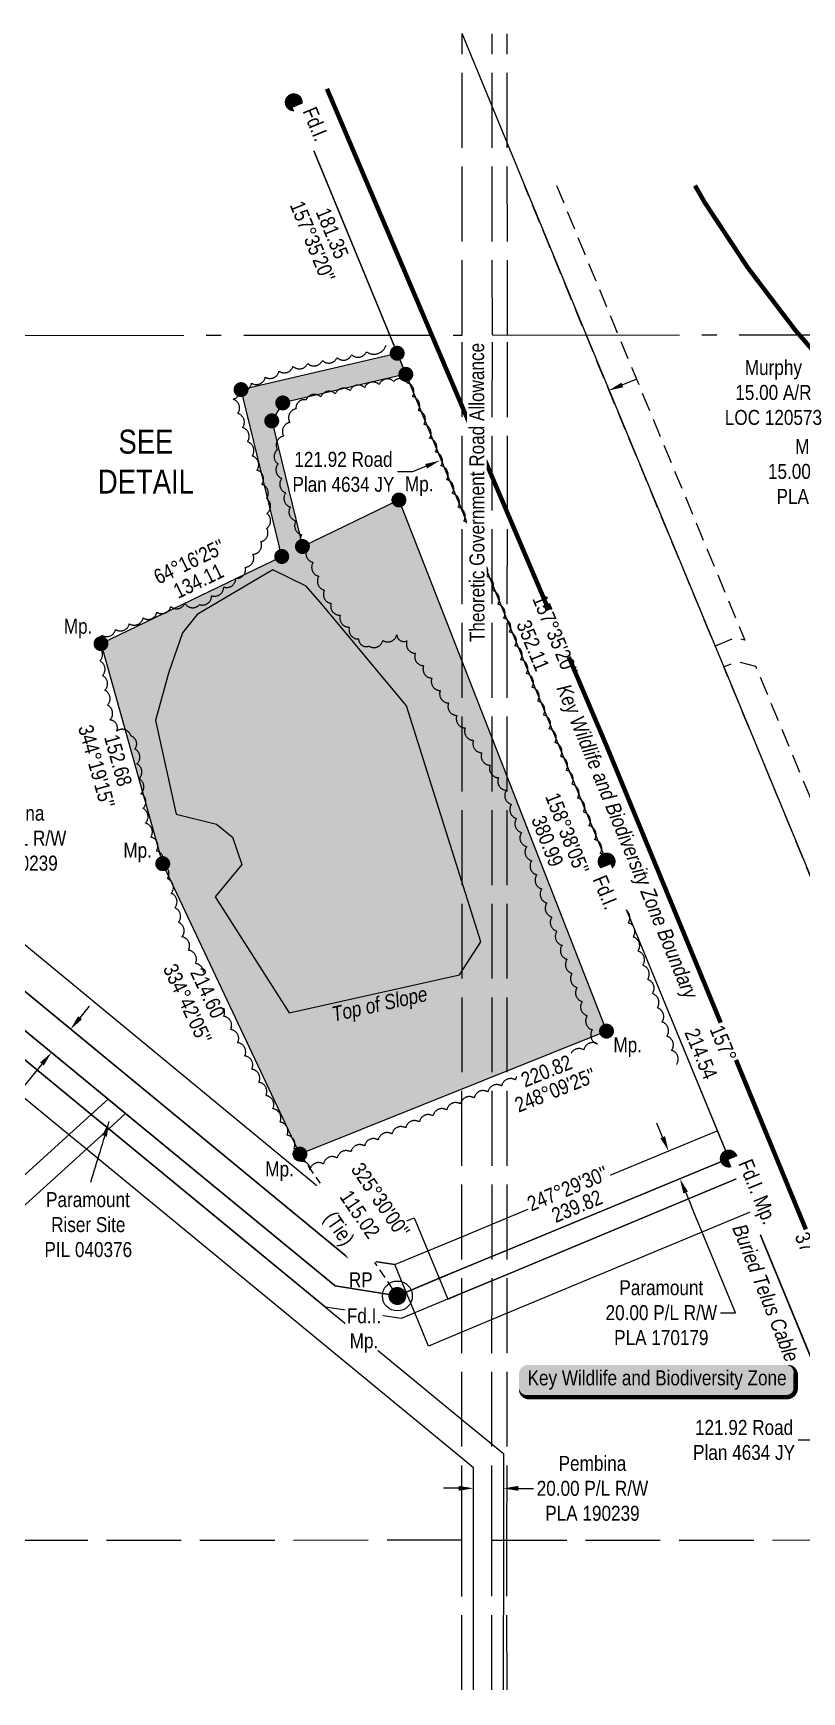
# Model space of a CAD drawing. Extents: x 499049 to 502704, y 6040696 to 6043429.
# Drawn here: x 499669 to 500182, y 6040853 to 6041961 of the extents above; entities that cross this region are included whole.
import ezdxf
from ezdxf.enums import TextEntityAlignment as Align

# ---------------------------------------------------------------- set-up
doc = ezdxf.new("R2010")
doc.units = 0
doc.header["$LTSCALE"] = 5
for name, pattern in [('0', [1, 1, 0]), ('DASHDOT2', [12.7, 6.35, -3.175, 0, -3.175]), ('foc-ACCESSROAD', [3.75, 2.5, -1.25]), ('foc-FLOWLINE', [3.75, 2.5, -1.25]), ('foc-QUARTERLINE', [33, 25, -3, 2, -3]), ('foc-TIELINE', [1.875, 1.25, -0.625]), ('foc-UNSURVEYED', [12.5, 10, -2.5])]:
    doc.linetypes.add(name, pattern=pattern)
for name, color, linetype in [('35', 37, 'Continuous'), ('AS-TELUS', 224, 'foc-TEL'), ('AS-WILDLIFE', 131, 'DASHDOT2'), ('AS-WILDLIFE-BLOCK', 131, 'Continuous'), ('DETAIL-T', 7, 'Continuous'), ('F-EZE', 190, 'foc-FLOWLINE'), ('F-RW', 190, 'Continuous'), ('F-WS', 190, 'foc-ACCESSROAD'), ('L-BD', 7, 'Continuous'), ('L-MON', 1, 'Continuous'), ('L-MON-T', 1, 'Continuous'), ('L-ROAD-T', 7, 'Continuous'), ('L-SECQ', 8, 'foc-QUARTERLINE'), ('L-TIE', 7, 'foc-TIELINE'), ('L-TITLEDB', 4, 'Continuous'), ('L-TITLEDB-T', 4, 'Continuous'), ('L-USEC', 7, 'foc-UNSURVEYED'), ('P-PROPOSED', 10, 'Continuous'), ('P-PROPOSED-H', 21, 'Continuous'), ('T-BUSH', 110, '0'), ('T-SLOPE', 48, 'Continuous')]:
    doc.layers.add(name, color=color, linetype=linetype)
for name, color, linetype, lineweight in [('C-RW-T', 13, 'Continuous', 9), ('F-RW-T', 190, 'Continuous', 9), ('F-WS-T', 190, 'Continuous', 9), ('T-TEXT', 48, 'Continuous', 18)]:
    doc.layers.add(name, color=color, linetype=linetype, lineweight=lineweight)
doc.styles.add('240', font='ARIALN.TTF', dxfattribs={"height": 30})
doc.styles.add('80', font='ARIALN.TTF', dxfattribs={"height": 10})
doc.styles.add('80CG', font='ARIALN.TTF', dxfattribs={"height": 10})
doc.styles.add('80L', font='ARIALN.TTF', dxfattribs={"height": 10})
doc.styles.add('foc-LtypeFont', font='ARIALN.TTF', dxfattribs={"height": 7.35})
doc.linetypes.add('foc-TEL', pattern='A,2,-1,["T",foc-LtypeFont,S=0.2,R=0,X=-0.425,Y=-0.75],-1.24,8', length=12.24)
doc.linetypes.add('foc-TEL-NOLINE', pattern='A,0,-2,["T",foc-LtypeFont,S=0.2,R=0,X=-0.425,Y=-0.75],-10.24', length=12.24)
doc.dimstyles.new('Compass 5 000', dxfattribs={"dimscale": 5, "dimtxt": 9, "dimasz": 2, "dimexe": 0.2, "dimexo": 0.0625, "dimgap": 0.5, "dimtad": 0, "dimtih": 1, "dimtoh": 1, "dimzin": 0, "dimdsep": 46, "dimtxsty": '80CG', "dimcen": 0.1, "dimse1": 1, "dimse2": 1, "dimclrd": 256, "dimclrt": 256, "dimaunit": 1, "dimadec": 4, "dimazin": 0, "dimtfac": 0.06, "dimtofl": 0, "dimtmove": 0, "dimatfit": 1, "dimfxl": 0.2, "dimtolj": 1, "dimtzin": 0, "dimlwd": -1, "dimarcsym": 0})

# ---------------------------------------------------------------- blocks, each defined once
blk = doc.blocks.new('*D582')
at = {"layer": 'C-RW-T', "transparency": 16777216}
for p, q in [((500261, 6041743.6), (500270.2, 6041747.4)), ((500228.8, 6041729.9), (500207.6, 6041721)), ((500207.6, 6041721), (500197.6, 6041721))]:
    blk.add_line(p, q, dxfattribs=at)
for points in [[(500260.3, 6041745.1), (500261.6, 6041742), (500251.8, 6041739.7)], [(500228.1, 6041731.5), (500229.4, 6041728.4), (500238, 6041733.8)]]:
    blk.add_solid(points, dxfattribs=at)
at = {"layer": 'C-RW-T', "transparency": 16777216, "insert": (500163.3, 6041721), "char_height": 10, "attachment_point": 5, "style": '80CG'}
blk.add_mtext('\\A1;Murphy\\P15.00 A/R\\PLOC 120573', dxfattribs=at)
blk = doc.blocks.new('*D583')
at = {"layer": 'C-RW-T', "transparency": 16777216}
for p, q in [((500341.9, 6041708.9), (500351.1, 6041712.8)), ((500310.8, 6041695.7), (500246, 6041668.3)), ((500246, 6041668.3), (500236, 6041668.3))]:
    blk.add_line(p, q, dxfattribs=at)
for points in [[(500341.3, 6041710.4), (500342.6, 6041707.3), (500332.7, 6041705)], [(500310.1, 6041697.2), (500311.4, 6041694.1), (500320, 6041699.6)]]:
    blk.add_solid(points, dxfattribs=at)
at = {"layer": 'C-RW-T', "transparency": 16777216, "insert": (500196.9, 6041668.3), "char_height": 10, "attachment_point": 5, "style": '80CG'}
blk.add_mtext('\\A1;Murphy\\P15.00 P/L R/W^JPLA 230116', dxfattribs=at)
blk = doc.blocks.new('*U580')
h = blk.add_hatch(color=255)
edge = h.paths.add_edge_path()
edge.add_line((-86.5, -11.5), (86.5, -11.5))
edge.add_arc((86.5, -5.5), 6, 270, 360)
edge.add_line((92.5, -5.5), (92.5, 4))
edge.add_arc((86.5, 4), 6, 0, 90)
edge.add_line((86.5, 10), (-86.5, 10))
edge.add_arc((-86.5, 4), 6, 90, 180)
edge.add_line((-92.5, 4), (-92.5, -5.5))
edge.add_arc((-86.5, -5.5), 6, 180, 270)
at = {"color": 131, "flags": 128}
blk.add_lwpolyline([(-86.5, -11.5, 3, 3, 0), (86.5, -11.5, 3, 3, 0.414214), (92.5, -5.5, 3, 3, 0), (92.5, 4, 3, 0, 0.414214), (86.5, 10, 0, 0, 0), (-86.5, 10, 0, 0, 0.414214), (-92.5, 4, 0, 0, 0), (-92.5, -5.5, 0, 3, 0.414214)], format="xyseb", close=True, dxfattribs=at)
at = {"color": 131, "style": '80'}
blk.add_attdef('ENTER_TEXT_001', (-36, -5), '', height=10, dxfattribs=at)
blk = doc.blocks.new('*D586')
at = {"layer": 'L-TITLEDB-T', "transparency": 16777216}
for p, q in [((500062.3, 6041726.1), (500071.6, 6041729.9)), ((499922.1, 6041668), (499912.1, 6041668)), ((499931.3, 6041671.8), (499922.1, 6041668))]:
    blk.add_line(p, q, dxfattribs=at)
for points in [[(500061.7, 6041727.6), (500063, 6041724.6), (500053.1, 6041722.3)], [(499930.7, 6041673.3), (499931.9, 6041670.3), (499940.5, 6041675.6)]]:
    blk.add_solid(points, dxfattribs=at)
at = {"layer": 'L-TITLEDB-T', "transparency": 16777216, "insert": (499876, 6041668), "char_height": 10, "attachment_point": 5, "style": '80CG'}
blk.add_mtext('\\A1;121.92 Road\\PPlan 4634 JY', dxfattribs=at)
blk = doc.blocks.new('*D587')
at = {"layer": 'L-TITLEDB-T', "transparency": 16777216}
for p, q in [((500330.1, 6041079.4), (500339.3, 6041083.2)), ((500189.8, 6041021.6), (500179.8, 6041021.6)), ((500199, 6041025.4), (500189.8, 6041021.6))]:
    blk.add_line(p, q, dxfattribs=at)
for points in [[(500329.5, 6041080.9), (500330.7, 6041077.8), (500320.8, 6041075.6)], [(500198.4, 6041026.9), (500199.7, 6041023.8), (500208.3, 6041029.2)]]:
    blk.add_solid(points, dxfattribs=at)
at = {"layer": 'L-TITLEDB-T', "transparency": 16777216, "insert": (500143.7, 6041021.6), "char_height": 10, "attachment_point": 5, "style": '80CG'}
blk.add_mtext('\\A1;121.92 Road\\PPlan 4634 JY', dxfattribs=at)
blk = doc.blocks.new('*D588')
at = {"layer": 'F-RW-T', "transparency": 16777216}
for p, q in [((499561.4, 6041371.6), (499604, 6041423.4)), ((499604, 6041423.4), (499614, 6041423.4)), ((499536, 6041340.8), (499529.6, 6041333))]:
    blk.add_line(p, q, dxfattribs=at)
for points in [[(499560.1, 6041372.7), (499562.7, 6041370.6), (499555, 6041363.9)], [(499534.7, 6041341.8), (499537.3, 6041339.7), (499542.3, 6041348.5)]]:
    blk.add_solid(points, dxfattribs=at)
at = {"layer": 'F-RW-T', "transparency": 16777216, "insert": (499653.6, 6041423.4), "char_height": 10, "attachment_point": 5, "style": '80CG'}
blk.add_mtext('\\A1;Pembina\\P20.00 P/L R/W^JPLA 190239', dxfattribs=at)
blk = doc.blocks.new('*D593')
at = {"layer": 'F-RW-T', "transparency": 16777216}
for p, q in [((499952.9, 6040989.4), (499942.9, 6040989.4)), ((499992.9, 6040989.3), (500002.9, 6040989.3))]:
    blk.add_line(p, q, dxfattribs=at)
for points in [[(499952.9, 6040991), (499952.9, 6040987.7), (499962.9, 6040989.4)], [(499992.9, 6040991), (499992.9, 6040987.7), (499982.9, 6040989.3)]]:
    blk.add_solid(points, dxfattribs=at)
at = {"layer": 'F-RW-T', "transparency": 16777216, "insert": (500042.4, 6040989.3), "char_height": 10, "attachment_point": 5, "style": '80CG'}
blk.add_mtext('\\A1;Pembina\\P20.00 P/L R/W^JPLA 190239', dxfattribs=at)
blk = doc.blocks.new('fdia')
at = {"color": 255, "const_width": 1}
blk.add_lwpolyline([(-0.5, 0, 1), (0.5, 0, 1)], format="xyb", close=True, dxfattribs=at)
blk = doc.blocks.new('Fdiaa')
blk.add_blockref('fdia', (0, 0))
blk = doc.blocks.new('fdib')
at = {"color": 1, "const_width": 1.6}
blk.add_lwpolyline([(-0.4, 0, 1), (0.4, 0, 1)], format="xyb", close=True, dxfattribs=at)
at = {"color": 1}
blk.add_circle((0, 0), 0.8, dxfattribs=at)
blk = doc.blocks.new('Fdibb')
blk.add_blockref('fdib', (0, 0))
blk = doc.blocks.new('fdicc')
for name in ['Fdibb', 'Fdiaa']:
    blk.add_blockref(name, (0, 0))
blk = doc.blocks.new('FDI')
blk.add_blockref('fdicc', (0, 0))
blk = doc.blocks.new('PLIA')
at = {"color": 255, "const_width": 1}
blk.add_lwpolyline([(-0.5, 0, 1), (0.5, 0, 1)], format="xyb", close=True, dxfattribs=at)
blk = doc.blocks.new('PLIAA')
blk.add_blockref('PLIA', (0, 0))
blk = doc.blocks.new('PLIB')
at = {"color": 1}
blk.add_circle((0, 0), 0.8, dxfattribs=at)
blk = doc.blocks.new('PLIBB')
blk.add_blockref('PLIB', (0, 0))
blk = doc.blocks.new('PLICC')
for name in ['PLIAA', 'PLIBB']:
    blk.add_blockref(name, (0, 0))
blk = doc.blocks.new('PLI')
blk.add_blockref('PLICC', (0, 0))
blk = doc.blocks.new('*D600')
at = {"layer": 'F-RW-T', "transparency": 16777216}
for p, q in [((499700, 6041303.5), (499706.3, 6041311.3)), ((499674.6, 6041272.6), (499644, 6041235.5)), ((499644, 6041235.5), (499634, 6041235.5))]:
    blk.add_line(p, q, dxfattribs=at)
for points in [[(499698.7, 6041304.6), (499701.3, 6041302.5), (499693.6, 6041295.8)], [(499673.3, 6041273.7), (499675.8, 6041271.6), (499680.9, 6041280.3)]]:
    blk.add_solid(points, dxfattribs=at)
at = {"layer": 'F-RW-T', "transparency": 16777216, "insert": (499594.5, 6041235.5), "char_height": 10, "attachment_point": 5, "style": '80CG'}
blk.add_mtext('\\A1;Paramount\\P20.00 P/L R/W\\PPLA 170179', dxfattribs=at)
blk = doc.blocks.new('RP')
at = {"layer": '35', "color": 3}
blk.add_circle((0, 0), 10, dxfattribs=at)
at = {"layer": '35', "color": 3, "style": '80'}
blk.add_attdef('RP_001', (-32.4, 5.8), '', height=10, dxfattribs=at)
blk = doc.blocks.new('*D637')
at = {"layer": 'F-RW-T', "transparency": 16777216}
for p, q in [((500089.3, 6041223.8), (500085.5, 6041233.1)), ((500104.7, 6041186.9), (500108.5, 6041177.6)), ((500138, 6041106.6), (500108.5, 6041177.6)), ((500128, 6041106.6), (500138, 6041106.6))]:
    blk.add_line(p, q, dxfattribs=at)
for points in [[(500090.9, 6041224.5), (500087.8, 6041223.2), (500093.2, 6041214.6)], [(500106.2, 6041187.5), (500103.1, 6041186.2), (500100.8, 6041196.1)]]:
    blk.add_solid(points, dxfattribs=at)
at = {"layer": 'F-RW-T', "transparency": 16777216, "insert": (500088.4, 6041106.6), "char_height": 10, "attachment_point": 5, "style": '80CG'}
blk.add_mtext('\\A1;Paramount\\P20.00 P/L R/W\\PPLA 170179', dxfattribs=at)

msp = doc.modelspace()

# ---------------------------------------------------------------- hatches: boundary and pattern name
at = {"layer": 'P-PROPOSED-H'}
h = msp.add_hatch(color=256, dxfattribs=at)
h.dxf.hatch_style = 1
h.paths.add_polyline_path([(499848.604, 6041618.209), (499913.071, 6041649.271), (500051.796, 6041294.651), (499846.933, 6041212.534), (499755.275, 6041406.446), (499714.034, 6041553.368), (499834.796, 6041611.555), (499807.586, 6041722.982), (499911.916, 6041747.238), (499917.708, 6041733.193), (499835.468, 6041714.072), (499828.121, 6041702.087)])

# ---------------------------------------------------------------- linework, layer by layer
at = {"layer": 'AS-TELUS', "linetype": 'foc-TEL-NOLINE', "flags": 128}
for points in [[(499847.36, 6041903.781), (500135.598, 6041204.642)], [(500141.699, 6041189.858), (500279.92, 6040854.966)]]:
    msp.add_lwpolyline(points, dxfattribs=at)
at = {"layer": 'AS-WILDLIFE', "const_width": 2.998, "flags": 128}
for points in [[(500311.718, 6040854.988), (500051.705, 6041485.387), (499865.017, 6041923.822)], [(500110.917, 6041859.249), (500117.41, 6041847.889), (500146.313, 6041804.229), (500178.01, 6041762.551), (500212.364, 6041723.037), (500249.229, 6041685.853), (500272.461, 6041664.437), (500318.684, 6041616.999), (500357.902, 6041582.306), (500399.305, 6041550.253), (500442.717, 6041520.976), (500501.85, 6041486.44), (500552.564, 6041461.327), (500580.05, 6041445.774), (500626.911, 6041422.414), (500726.708, 6041378.343), (500764.3, 6041362.906), (500813.81, 6041345.862), (500877.364, 6041328.584), (500880.894, 6041327.866)]]:
    msp.add_lwpolyline(points, dxfattribs=at)
at = {"layer": 'F-EZE', "flags": 128}
for points in [[(500018.429, 6041859.186), (500056.403, 6041767.03), (500059.547, 6041759.461), (500144.186, 6041555.712), (500137.712, 6041557.358), (500124.433, 6041551.638), (500038.104, 6041759.455), (499997.016, 6041859.171)], [(500411.364, 6040855.057), (500373.54, 6040947.36), (500370.517, 6040954.988), (500251.908, 6041242.878), (500246.204, 6041256.733), (500243.158, 6041264.132), (500204.656, 6041357.657), (500201.093, 6041366.313), (500198.942, 6041371.535), (500195.375, 6041380.2), (500164.793, 6041454.482), (500130.189, 6041537.784), (500138.961, 6041541.564), (500151.373, 6041538.41), (500183.094, 6041462.05), (500213.334, 6041388.597), (500216.887, 6041379.968), (500219.052, 6041374.71), (500222.6, 6041366.089), (500261.442, 6041271.738), (500264.49, 6041264.338), (500270.196, 6041250.478), (500388.845, 6040962.291), (500391.874, 6040955.004), (500432.812, 6040855.072)]]:
    msp.add_lwpolyline(points, dxfattribs=at)
at = {"layer": 'F-RW', "flags": 128}
for points in [[(499049.384, 6041800.857), (499065.414, 6041787.661), (499100.72, 6041758.536), (499149.378, 6041718.4), (499512.872, 6041418.554), (499718.716, 6041249.256), (499730.428, 6041239.624), (499870.439, 6041124.473), (499912.047, 6041117.793), (499955.187, 6041135.882), (499985.351, 6041148.446), (500133.476, 6041209.551), (500138.978, 6041196.185), (499985.345, 6041132.207), (499955.181, 6041119.647), (499914.659, 6041102.772), (499864.131, 6041110.255), (499719.208, 6041229.445), (499707.497, 6041239.078), (499503.343, 6041406.98), (499149.377, 6041698.748), (499076.871, 6041758.509), (499055.437, 6041776.18), (499049.383, 6041781.168)], [(499049.383, 6041781.168), (499055.437, 6041776.18), (499076.871, 6041758.509), (499149.377, 6041698.748), (499503.343, 6041406.98), (499707.497, 6041239.078), (499719.208, 6041229.445), (499864.13, 6041110.253), (499955.151, 6041035.395), (499982.897, 6041012.576), (499982.867, 6040954.714), (499982.815, 6040854.76)], [(499962.807, 6040854.746), (499962.859, 6040954.699), (499962.884, 6041003.136), (499955.142, 6041009.503), (499704.235, 6041215.859), (499692.523, 6041225.491), (499490.628, 6041391.538), (499149.376, 6041672.826), (499049.381, 6041755.245)], [(499540.637, 6041453.195), (499889.044, 6041166.187), (499907.283, 6041163.462), (499923.264, 6041170.083), (499932.439, 6041147.946), (499940.051, 6041129.578), (499945.788, 6041115.735), (499955.181, 6041119.647), (499985.345, 6041132.208), (500138.978, 6041196.185), (500148.106, 6041174.004), (499985.336, 6041106.249), (499955.172, 6041093.694), (499932.809, 6041084.386), (499923.639, 6041106.512), (499917.902, 6041120.354), (499910.276, 6041138.755), (499878.881, 6041143.432), (499525.367, 6041434.688)], [(499525.367, 6041434.688), (499878.881, 6041143.432), (499910.276, 6041138.755), (499932.439, 6041147.946), (499955.194, 6041157.384), (499985.358, 6041169.894), (500125.824, 6041228.15), (500133.476, 6041209.551), (499985.351, 6041148.446), (499955.187, 6041135.882), (499940.051, 6041129.578), (499917.902, 6041120.354), (499912.047, 6041117.793), (499870.439, 6041124.473), (499730.428, 6041239.624), (499718.716, 6041249.256), (499512.872, 6041418.554)], [(499287.848, 6040854.279), (499398.121, 6040954.326), (499420.138, 6040974.308), (499435.648, 6040992.432), (499707.497, 6041239.078), (499718.718, 6041249.257), (499730.428, 6041239.625), (499719.208, 6041229.445), (499446.43, 6040981.957), (499430.92, 6040963.833), (499420.464, 6040954.339), (499310.193, 6040854.295)]]:
    msp.add_lwpolyline(points, dxfattribs=at)
at = {"layer": 'F-WS', "flags": 128}
msp.add_lwpolyline([(499707.497, 6041239.078), (499718.718, 6041249.257), (499730.428, 6041239.625), (499719.208, 6041229.445), (499707.497, 6041239.078)], close=True, dxfattribs=at)
at = {"layer": 'L-SECQ'}
for p, q in [((499149.381, 6041758.59), (499955.405, 6041759.43)), ((499975.512, 6041759.415), (500746.142, 6041759.695))]:
    msp.add_line(p, q, dxfattribs=at)
at = {"layer": 'L-TIE', "flags": 128}
msp.add_lwpolyline([(499846.933, 6041212.534), (499912.047, 6041117.793)], dxfattribs=at)
at = {"layer": 'L-TITLEDB'}
for points in [[(499955.07, 6041960.967), (500038.104, 6041759.455), (500124.433, 6041551.638), (500130.189, 6041537.784), (500164.793, 6041454.482), (500195.375, 6041380.2), (500198.942, 6041371.535), (500201.093, 6041366.313), (500204.656, 6041357.657), (500238.6, 6041275.226), (500243.158, 6041264.132), (500246.204, 6041256.733), (500251.908, 6041242.878), (500370.517, 6040954.988), (500373.54, 6040947.36), (500411.364, 6040855.057)], [(499842.81, 6041914.814), (500051.875, 6041407.849), (500279.396, 6040854.965)]]:
    msp.add_lwpolyline(points, dxfattribs=at)
at = {"layer": 'L-USEC'}
for p, q in [((499955.405, 6041759.43), (499955.287, 6041960.441)), ((499975.512, 6041759.441), (499975.394, 6041960.441)), ((499985.57, 6041759.447), (499985.452, 6041960.441)), ((499955.123, 6040954.694), (499955.405, 6041759.43)), ((499975.229, 6040954.687), (499975.512, 6041759.423)), ((499985.287, 6040954.683), (499985.57, 6041759.419)), ((499955.123, 6040954.694), (499149.329, 6040954.183)), ((499955.135, 6040854.741), (499955.123, 6040954.694)), ((499975.229, 6040954.709), (500781.004, 6040955.313)), ((499975.241, 6040854.755), (499975.229, 6040954.696)), ((499985.299, 6040854.762), (499985.287, 6040954.698))]:
    msp.add_line(p, q, dxfattribs=at)
at = {"layer": 'T-BUSH', "flags": 128}
msp.add_lwpolyline([(500098.51, 6041272.347, 0.52056705), (500095.293, 6041281.809, 0.52056705), (500092.075, 6041291.272, 0.52056705), (500088.857, 6041300.735, 0.52056705), (500085.64, 6041310.197, 0.52056705), (500082.422, 6041319.66, 0.52056705), (500079.204, 6041329.123, 0.52056705), (500075.987, 6041338.585, 0.52056705), (500072.769, 6041348.048, 0.52056705), (500069.551, 6041357.511, 0.52056705), (500066.334, 6041366.973, 0.52056705), (500062.861, 6041376.34, 0.52056705), (500059.059, 6041385.584, 0.52056705), (500055.257, 6041394.827, 0.52056705), (500051.455, 6041404.07, 0.52056705), (500047.653, 6041413.314, 0.52056705), (500043.851, 6041422.557, 0.52056705), (500040.049, 6041431.8, 0.52056705), (500036.246, 6041441.044, 0.52056705), (500032.444, 6041450.287, 0.52056705), (500028.642, 6041459.53, 0.52056705), (500024.84, 6041468.774, 0.52056705), (500021.038, 6041478.017, 0.52056705), (500017.236, 6041487.26, 0.52056705), (500013.434, 6041496.504, 0.52056705), (500009.632, 6041505.747, 0.52056705), (500005.83, 6041514.99, 0.52056705), (500002.028, 6041524.234, 0.52056705), (499998.226, 6041533.477, 0.52056705), (499994.424, 6041542.721, 0.52056705), (499990.622, 6041551.964, 0.52056705), (499986.82, 6041561.207, 0.52056705), (499983.018, 6041570.451, 0.52056705), (499979.215, 6041579.694, 0.52056705), (499975.413, 6041588.937, 0.52056705), (499971.611, 6041598.181, 0.52056705), (499967.809, 6041607.424, 0.52056705), (499964.007, 6041616.667, 0.52056705), (499960.205, 6041625.911, 0.52056705), (499956.403, 6041635.154, 0.52056705), (499952.601, 6041644.397, 0.52056705), (499948.799, 6041653.641, 0.52056705), (499944.997, 6041662.884, 0.52056705), (499941.195, 6041672.127, 0.52056705), (499937.393, 6041681.371, 0.52056705), (499933.591, 6041690.614, 0.52056705), (499929.789, 6041699.857, 0.52056705), (499925.986, 6041709.101, 0.52056705), (499922.184, 6041718.344, 0.52056705), (499918.382, 6041727.587, 0.52056705), (499909.673, 6041728.473, 0.52056705), (499899.894, 6041726.406, 0.52056705), (499890.115, 6041724.339, 0.52056705), (499880.337, 6041722.272, 0.52056705), (499870.558, 6041720.206, 0.52056705), (499860.779, 6041718.139, 0.52056705), (499851, 6041716.072, 0.52056705), (499844.32, 6041710.146, 0.52056705), (499840.188, 6041701.045, 0.52056705), (499836.057, 6041691.944, 0.52056705), (499831.926, 6041682.843, 0.52056705), (499832.344, 6041673.362, 0.52056705), (499834.907, 6041663.701, 0.52056705), (499837.47, 6041654.041, 0.52056705), (499840.558, 6041644.557, 0.52056705), (499844.354, 6041635.311, 0.52056705), (499848.15, 6041626.065, 0.52056705), (499851.946, 6041616.819, 0.52056705), (499855.742, 6041607.573, 0.52056705), (499859.538, 6041598.328, 0.52056705), (499863.334, 6041589.082, 0.52056705), (499867.778, 6041580.21, 0.52056705), (499873.89, 6041572.301, 0.52056705), (499880.001, 6041564.393, 0.52056705), (499886.112, 6041556.484, 0.52056705), (499893.072, 6041551.726, 0.52056705), (499902.329, 6041555.494, 0.52056705), (499911.586, 6041559.261, 0.52056705), (499918.462, 6041555.258, 0.52056705), (499924.019, 6041546.951, 0.52056705), (499929.576, 6041538.643, 0.52056705), (499935.133, 6041530.336, 0.52056705), (499940.69, 6041522.028, 0.52056705), (499946.247, 6041513.72, 0.52056705), (499951.804, 6041505.413, 0.52056705), (499957.361, 6041497.105, 0.52056705), (499962.917, 6041488.798, 0.52056705), (499968.474, 6041480.49, 0.52056705), (499974.031, 6041472.182, 0.52056705), (499979.588, 6041463.875, 0.52056705), (499984.909, 6041455.448, 0.52056705), (499988.287, 6041446.041, 0.52056705), (499991.665, 6041436.635, 0.52056705), (499995.043, 6041427.228, 0.52056705), (499998.42, 6041417.821, 0.52056705), (500001.798, 6041408.415, 0.52056705), (500005.176, 6041399.008, 0.52056705), (500008.554, 6041389.601, 0.52056705), (500011.932, 6041380.195, 0.52056705), (500015.31, 6041370.788, 0.52056705), (500018.687, 6041361.381, 0.52056705), (500022.065, 6041351.975, 0.52056705), (500025.443, 6041342.568, 0.52056705), (500028.821, 6041333.161, 0.52056705), (500032.199, 6041323.755, 0.52056705), (500035.577, 6041314.348, 0.52056705), (500038.954, 6041304.941, 0.52056705), (500042.332, 6041295.535, 0.52056705), (500045.71, 6041286.128, 0.52056705), (500036.635, 6041282.086, 0.52056705), (500027.478, 6041278.079, 0.52056705), (500018.322, 6041274.073, 0.52056705), (500009.165, 6041270.066, 0.52056705), (500000.009, 6041266.059, 0.52056705), (499990.853, 6041262.052, 0.52056705), (499981.696, 6041258.045, 0.52056705), (499972.54, 6041254.038, 0.52056705), (499963.383, 6041250.031, 0.52056705), (499954.227, 6041246.024, 0.52056705), (499945.07, 6041242.017, 0.52056705), (499935.914, 6041238.01, 0.52056705), (499926.758, 6041234.003, 0.52056705), (499917.601, 6041229.997, 0.52056705), (499908.445, 6041225.99, 0.52056705), (499899.288, 6041221.983, 0.52056705), (499890.132, 6041217.976, 0.52056705), (499880.976, 6041213.969, 0.52056705), (499871.819, 6041209.962, 0.52056705), (499862.663, 6041205.955, 0.52056705), (499853.506, 6041201.948, 0.52056705), (499847.673, 6041207.51, 0.52056705), (499842.972, 6041216.33, 0.52056705), (499838.271, 6041225.15, 0.52056705), (499833.569, 6041233.97, 0.52056705), (499828.868, 6041242.79, 0.52056705), (499824.167, 6041251.61, 0.52056705), (499819.465, 6041260.43, 0.52056705), (499814.764, 6041269.25, 0.52056705), (499810.063, 6041278.07, 0.52056705), (499805.361, 6041286.89, 0.52056705), (499800.66, 6041295.71, 0.52056705), (499795.959, 6041304.53, 0.52056705), (499791.258, 6041313.35, 0.52056705), (499786.556, 6041322.17, 0.52056705), (499781.855, 6041330.99, 0.52056705), (499777.154, 6041339.81, 0.52056705), (499772.452, 6041348.63, 0.52056705), (499768.14, 6041357.6, 0.52056705), (499765.733, 6041367.3, 0.52056705), (499763.327, 6041377.001, 0.52056705), (499760.921, 6041386.702, 0.52056705), (499758.46, 6041396.385, 0.52056705), (499754.76, 6041405.67, 0.52056705), (499751.059, 6041414.954, 0.52056705), (499747.359, 6041424.239, 0.52056705), (499743.659, 6041433.523, 0.52056705), (499742.068, 6041443.362, 0.52056705), (499740.724, 6041453.266, 0.52056705), (499739.379, 6041463.17, 0.52056705), (499738.035, 6041473.074, 0.52056705), (499736.691, 6041482.978, 0.52056705), (499734.007, 6041491.78, 0.52056705), (499724.549, 6041495.011, 0.52056705), (499720.011, 6041502.435, 0.52056705), (499718.322, 6041512.286, 0.52056705), (499716.633, 6041522.137, 0.52056705), (499714.945, 6041531.988, 0.52056705), (499713.256, 6041541.839, 0.52056705), (499711.567, 6041551.69, 0.52056705), (499714.489, 6041559, 0.52056705), (499723.72, 6041562.831, 0.52056705), (499732.951, 6041566.663, 0.52056705), (499742.182, 6041570.495, 0.52056705), (499751.413, 6041574.326, 0.52056705), (499760.645, 6041578.158, 0.52056705), (499770.073, 6041580.349, 0.52056705), (499779.798, 6041579.443, 0.52056705), (499787.895, 6041585.303, 0.52056705), (499795.991, 6041591.163, 0.52056705), (499804.087, 6041597.024, 0.52056705), (499810.519, 6041604.389, 0.52056705), (499815.534, 6041613.035, 0.52056705), (499820.879, 6041621.474, 0.52056705), (499824.714, 6041630.308, 0.52056705), (499824.809, 6041640.302, 0.52056705), (499824.648, 6041650.256, 0.52056705), (499821.445, 6041659.723, 0.52056705), (499818.243, 6041669.191, 0.52056705), (499815.04, 6041678.659, 0.52056705), (499811.838, 6041688.127, 0.52056705), (499808.635, 6041697.595, 0.52056705), (499805.433, 6041707.062, 0.52056705), (499802.23, 6041716.53, 0.52056705), (499805.53, 6041723.15, 0.52056705), (499814.66, 6041727.216, 0.52056705), (499823.79, 6041731.283, 0.52056705), (499832.92, 6041735.349, 0.52056705), (499842.333, 6041738.524, 0.52056705), (499852.139, 6041740.459, 0.52056705), (499861.944, 6041742.395, 0.52056705), (499871.75, 6041744.33, 0.52056705), (499881.555, 6041746.265, 0.52056705), (499891.361, 6041748.2, 0.52056705), (499904.477, 6041752.733, 0.52056705)], format="xyb", dxfattribs=at)
at = {"layer": 'T-SLOPE', "flags": 128}
msp.add_lwpolyline([(499861.725, 6041579.56), (499851.041, 6041591.742), (499828.751, 6041602.746), (499778.357, 6041572.731), (499768.486, 6041560.483), (499759.111, 6041533.614), (499750.49, 6041502.07), (499764.302, 6041439.423), (499791.162, 6041432.902), (499801.928, 6041424.064), (499808.172, 6041405.849), (499790.304, 6041384.295), (499839.834, 6041306.885), (499953.593, 6041332.137), (499967.814, 6041354.248), (499918.221, 6041511.928), (499861.694, 6041579.539)], dxfattribs=at)

# ---------------------------------------------------------------- block references
at = {"layer": 'AS-WILDLIFE-BLOCK'}
ref = msp.add_blockref('*U580', (500085.759, 6041061.759), dxfattribs=dict(at, xscale=0.99947592, yscale=0.99947592, zscale=0.99947592))
ref.add_attrib('ENTER_TEXT_001', 'Key Wildlife and Biodiversity Zone', (499999.031, 6041058.145), dxfattribs={"layer": '0', "color": 131, "height": 9.99476, "style": '80'})
at = {"layer": 'L-BD', "xscale": 0.99947592, "yscale": 0.99947592, "zscale": 0.99947592}
msp.add_blockref('RP', (499912.047, 6041117.793), dxfattribs=at).add_auto_attribs({'RP_001': 'RP'})
at = {"layer": 'L-MON', "xscale": 5.000000000000009, "yscale": 5.000000000000009, "zscale": 5.000000000000009}
for name, p in [('FDI', (499842.81, 6041914.814)), ('PLI', (499911.916, 6041747.238)), ('PLI', (499807.586, 6041722.982)), ('PLI', (499917.71, 6041733.193)), ('PLI', (499835.468, 6041714.072)), ('PLI', (499828.121, 6041702.087)), ('PLI', (499913.071, 6041649.271)), ('PLI', (499848.604, 6041618.209)), ('PLI', (499834.796, 6041611.555)), ('PLI', (499714.034, 6041553.368)), ('PLI', (499755.275, 6041406.446)), ('FDI', (500051.875, 6041407.849)), ('PLI', (500051.796, 6041294.651)), ('PLI', (499846.933, 6041212.534)), ('FDI', (500133.476, 6041209.551)), ('FDI', (499912.047, 6041117.793))]:
    msp.add_blockref(name, p, dxfattribs=at)

# ---------------------------------------------------------------- texts
at = {"layer": 'AS-TELUS', "insert": (500158.202, 6041119.819), "char_height": 9.99476, "attachment_point": 5, "rotation": 291.729793, "style": '240'}
msp.add_mtext_dynamic_manual_height_columns('{\\fArial Narrow|b0|i1|c0|p34;Buried Telus Cable}', width=97.23516, gutter_width=44.976, heights=[0], dxfattribs=at)
at = {"layer": 'AS-WILDLIFE', "insert": (500064.375, 6041420.83), "char_height": 9.99476, "attachment_point": 5, "rotation": 292.414086, "style": '240'}
msp.add_mtext_dynamic_manual_height_columns('{\\fArial Narrow|b0|i1|c0|p34;Key Wildlife and Biodiversity Zone Boundary}', width=226.10015, gutter_width=44.976, heights=[0], dxfattribs=at)
at = {"layer": 'DETAIL-T', "color": 3, "insert": (499744.017, 6041674.9), "char_height": 15.9916, "width": 63.60278, "attachment_point": 5, "style": '80CG'}
msp.add_mtext('SEE\\PDETAIL', dxfattribs=at)
at = {"layer": 'F-WS-T', "insert": (499675.778, 6041187.14), "char_height": 9.99478, "attachment_point": 1, "rotation": 359.955055, "style": '80L'}
msp.add_mtext_dynamic_manual_height_columns('\\pi1.5362;Paramount\\P\\pi4.9417;Riser Site\\P\\pi0.48972;PIL 040376', width=58.13241, gutter_width=49.974, heights=[0], dxfattribs=at)
at = {"layer": 'L-BD', "style": '80L'}
for s, height, rotation, p in [("157°35'20''", 9.99476, 292.4105, (499855.418, 6041821.976)), ('181.35', 9.9948, 292.4105, (499868.585, 6041827.406)), ("64°16'25''", 9.9948, 25.7264, (499772.944, 6041608.102)), ('134.11', 9.9948, 25.7264, (499779.126, 6041595.271)), ('352.11', 9.9948, 292.4102, (500002.649, 6041552.126)), ("344°19'15''", 9.99476, 285.6794, (499711.085, 6041471.418)), ('152.68', 9.9948, 285.6794, (499725.519, 6041475.47)), ("158°38'05''", 9.99476, 291.3651, (500025.628, 6041426.701)), ('380.99', 9.9948, 291.3651, (500012.364, 6041421.512)), ("334°42'05''", 9.99476, 295.2991, (499771.832, 6041312.947)), ('214.54', 9.9948, 292.368, (500114.993, 6041279.504)), ("248°09'25''", 9.99476, 21.8428, (500017.546, 6041255.349)), ('239.82', 9.9948, 22.5086, (500032.019, 6041177.762))]:
    msp.add_text(s, height=height, rotation=rotation, dxfattribs=at).set_placement(p, align=Align.MIDDLE)
at = {"layer": 'L-MON-T', "char_height": 9.9948, "attachment_point": 5, "style": '240'}
for insert in [(499926.663, 6041658.483), (499698.687, 6041563.468), (499738.517, 6041413.906), (500065.948, 6041283.963), (499833.344, 6041201.098)]:
    msp.add_mtext_dynamic_manual_height_columns('Mp.', width=18.21733, gutter_width=44.976, heights=[0], dxfattribs=dict(at, insert=insert))
at = {"layer": 'T-TEXT', "insert": (499900.45, 6041311.352), "char_height": 9.99476, "attachment_point": 5, "rotation": 12.515475, "style": '240'}
msp.add_mtext_dynamic_manual_height_columns('{\\fArial Narrow|b0|i1|c0|p34;Top of Slope}', width=64.7794, gutter_width=44.976, heights=[0], dxfattribs=at)

# ---------------------------------------------------------------- dimensions: what is measured, and where the dimension line sits
at = {"layer": 'C-RW-T'}
for base, p1, p2, angle, text, picture, middle in [((500237.975, 6041733.814), (500269.639, 6041697.455), (500255.825, 6041691.612), 202.927036, 'Murphy\\P15.00 A/R\\PLOC 120573', '*D582', (500163.312, 6041720.972)), ((500319.967, 6041699.569), (500332.334, 6041705.87), (500319.583, 6041700.477), 202.926615, 'Murphy\\P15.00 P/L R/W^JPLA 230116', '*D583', (500196.919, 6041668.286))]:
    dim = msp.add_linear_dim(base=base, p1=p1, p2=p2, angle=angle, text=text, dimstyle='Compass 5 000', dxfattribs=at)
    dim.commit()
    dim.dimension.update_dxf_attribs({"geometry": picture, "text_midpoint": middle, "dimtype": 161})
at = {"layer": 'F-RW-T'}
for base, p1, p2, angle, picture, middle in [((499542.329, 6041348.474), (499647.293, 6041287.926), (499634.574, 6041272.485), 230.519586, '*D588', (499653.557, 6041423.36)), ((499982.885, 6040989.343), (499962.871, 6040978.122), (499982.879, 6040978.112), 359.970038, '*D593', (500042.425, 6040989.332))]:
    dim = msp.add_linear_dim(base=base, p1=p1, p2=p2, angle=angle, text='Pembina\\P20.00 P/L R/W^JPLA 190239', dimstyle='Compass 5 000', dxfattribs=at)
    dim.commit()
    dim.dimension.update_dxf_attribs({"geometry": picture, "text_midpoint": middle, "dimtype": 161})
at = {"layer": 'L-TITLEDB-T'}
dim = msp.add_linear_dim(base=(500208.273, 6041029.182), p1=(500324.44, 6041066.827), p2=(500211.87, 6041020.45), angle=202.390666, text='121.92 Road\\PPlan 4634 JY', dimstyle='Compass 5 000', dxfattribs=at)
dim.commit()
dim.dimension.update_dxf_attribs({"geometry": '*D587', "text_midpoint": (500143.69, 6041021.563), "dimtype": 161})

# ---------------------------------------------------------------- leaders
at = {"layer": 'F-WS-T', "path_type": 1}
msp.add_leader([(499719.347, 6041234.222), (499706.964, 6041193.568)], dimstyle='Compass 5 000', override={"dimgap": 0.5, "dimtad": 0}, dxfattribs=at)

# ---------------------------------------------------------------- next in the draw order: texts
at = {"layer": 'L-BD', "attachment_point": 2, "style": '80L', "bg_fill": 3, "box_fill_scale": 1.15, "bg_fill_color": 256, "bg_fill_true_color": 256, "bg_fill_transparency": 0}
for s, insert, char_height, width, rotation in [('157°', (500134.417, 6041288.347), 9.9948, 23.85966, 292.36796), ("247°29'30''", (500023.872, 6041194.205), 9.99476, 56.32828, 22.5086), ("37'", (500189.432, 6041154.626), 9.9948, 14.46486, 292.36796)]:
    msp.add_mtext(s, dxfattribs=dict(at, insert=insert, char_height=char_height, width=width, rotation=rotation))
at = {"layer": 'L-MON-T', "insert": (499857.443, 6041900.253), "char_height": 9.9948, "attachment_point": 5, "rotation": 292.36796, "style": '240', "bg_fill": 2}
msp.add_mtext_dynamic_manual_height_columns('Fd.I.', width=22.04407, gutter_width=44.976, heights=[0], dxfattribs=at)
at = {"layer": 'L-MON-T', "insert": (499889.736, 6041094.74), "char_height": 9.9948, "attachment_point": 5, "style": '240', "bg_fill": 3, "box_fill_scale": 1.15, "bg_fill_color": 256, "bg_fill_true_color": 256, "bg_fill_transparency": 0}
msp.add_mtext_dynamic_manual_height_columns('Fd.I.\\PMp.', width=22.04407, gutter_width=44.976, heights=[0], dxfattribs=at)
at = {"layer": 'L-ROAD-T', "insert": (499960.141, 6041654.254), "char_height": 9.99478, "width": 199.44331, "attachment_point": 2, "rotation": 90.088497, "style": '80L', "bg_fill": 3, "box_fill_scale": 1.15, "bg_fill_color": 256, "bg_fill_true_color": 256, "bg_fill_transparency": 0}
msp.add_mtext('Theoretic Government Road Allowance', dxfattribs=at)

# ---------------------------------------------------------------- next in the draw order: linework, layer by layer
at = {"layer": 'P-PROPOSED', "flags": 128}
msp.add_lwpolyline([(499848.604, 6041618.209), (499913.071, 6041649.271), (500051.796, 6041294.651), (499846.933, 6041212.534), (499755.275, 6041406.446), (499714.034, 6041553.368), (499834.796, 6041611.555), (499807.586, 6041722.982), (499911.916, 6041747.238), (499917.708, 6041733.193), (499835.468, 6041714.072), (499828.121, 6041702.087), (499848.604, 6041618.209)], close=True, dxfattribs=at)

# ---------------------------------------------------------------- next in the draw order: texts
at = {"layer": 'L-MON-T', "insert": (500151.491, 6041186.834), "char_height": 9.9948, "attachment_point": 5, "rotation": 292.36796, "style": '240', "bg_fill": 2}
msp.add_mtext_dynamic_manual_height_columns('Fd.I. Mp.', width=44.3292, gutter_width=44.976, heights=[0], dxfattribs=at)

# ---------------------------------------------------------------- next in the draw order: dimensions: what is measured, and where the dimension line sits
at = {"layer": 'L-TITLEDB-T'}
dim = msp.add_linear_dim(base=(500053.081, 6041722.273), p1=(499921.633, 6041721.238), p2=(500034.175, 6041767.885), angle=22.512807, text='121.92 Road\\PPlan 4634 JY', dimstyle='Compass 5 000', dxfattribs=at)
dim.commit()
dim.dimension.update_dxf_attribs({"geometry": '*D586', "text_midpoint": (499875.97, 6041667.969), "dimtype": 161})

# ---------------------------------------------------------------- next in the draw order: texts
at = {"layer": 'L-BD', "attachment_point": 2, "style": '80L', "bg_fill": 3, "box_fill_scale": 1.15, "bg_fill_color": 256, "bg_fill_true_color": 256, "bg_fill_transparency": 0}
for s, insert, char_height, width, rotation in [("157°35'20''", (500022.073, 6041560.969), 9.99476, 31.06804, 292.4102), ('214.60', (499789.877, 6041322.271), 9.9948, 24.1939, 295.2991), ('220.82', (500009.823, 6041272.683), 9.9948, 36.30553, 21.8428)]:
    msp.add_mtext(s, dxfattribs=dict(at, insert=insert, char_height=char_height, width=width, rotation=rotation))
at = {"layer": 'L-MON-T', "insert": (500051.217, 6041387.308), "char_height": 9.9948, "attachment_point": 5, "rotation": 292.36796, "style": '240', "bg_fill": 2}
msp.add_mtext_dynamic_manual_height_columns('Fd.I.', width=22.04407, gutter_width=44.976, heights=[0], dxfattribs=at)

# ---------------------------------------------------------------- next in the draw order: dimensions: what is measured, and where the dimension line sits
at = {"layer": 'F-RW-T'}
dim = msp.add_linear_dim(base=(500093.158, 6041214.603), p1=(500095.971, 6041194.079), p2=(500088.295, 6041212.586), angle=112.525614, text='Paramount\\P20.00 P/L R/W\\PPLA 170179', dimstyle='Compass 5 000', override={"dimtmove": 1}, dxfattribs=at)
dim.commit()
dim.dimension.update_dxf_attribs({"geometry": '*D637', "text_midpoint": (500126.289, 6041106.6), "dimtype": 161})

# ---------------------------------------------------------------- next in the draw order: dimensions: what is measured, and where the dimension line sits
dim = msp.add_linear_dim(base=(499680.913, 6041280.346), p1=(499854.036, 6041163.902), p2=(499841.311, 6041148.429), angle=230.56476, text='Paramount\\P20.00 P/L R/W\\PPLA 170179', dimstyle='Compass 5 000', dxfattribs=at)
dim.commit()
dim.dimension.update_dxf_attribs({"geometry": '*D600', "text_midpoint": (499594.506, 6041235.519), "dimtype": 161})

# ---------------------------------------------------------------- next in the draw order: texts
at = {"layer": 'L-BD', "insert": (499904.912, 6041184.651), "char_height": 9.99476, "width": 61.13888, "attachment_point": 2, "rotation": 304.5001, "style": '80L', "bg_fill": 3, "box_fill_scale": 1.15, "bg_fill_color": 256, "bg_fill_true_color": 256, "bg_fill_transparency": 0}
msp.add_mtext("325°30'00'' 115.02 (Tie)", dxfattribs=at)

doc.saveas('drawing.dxf')
